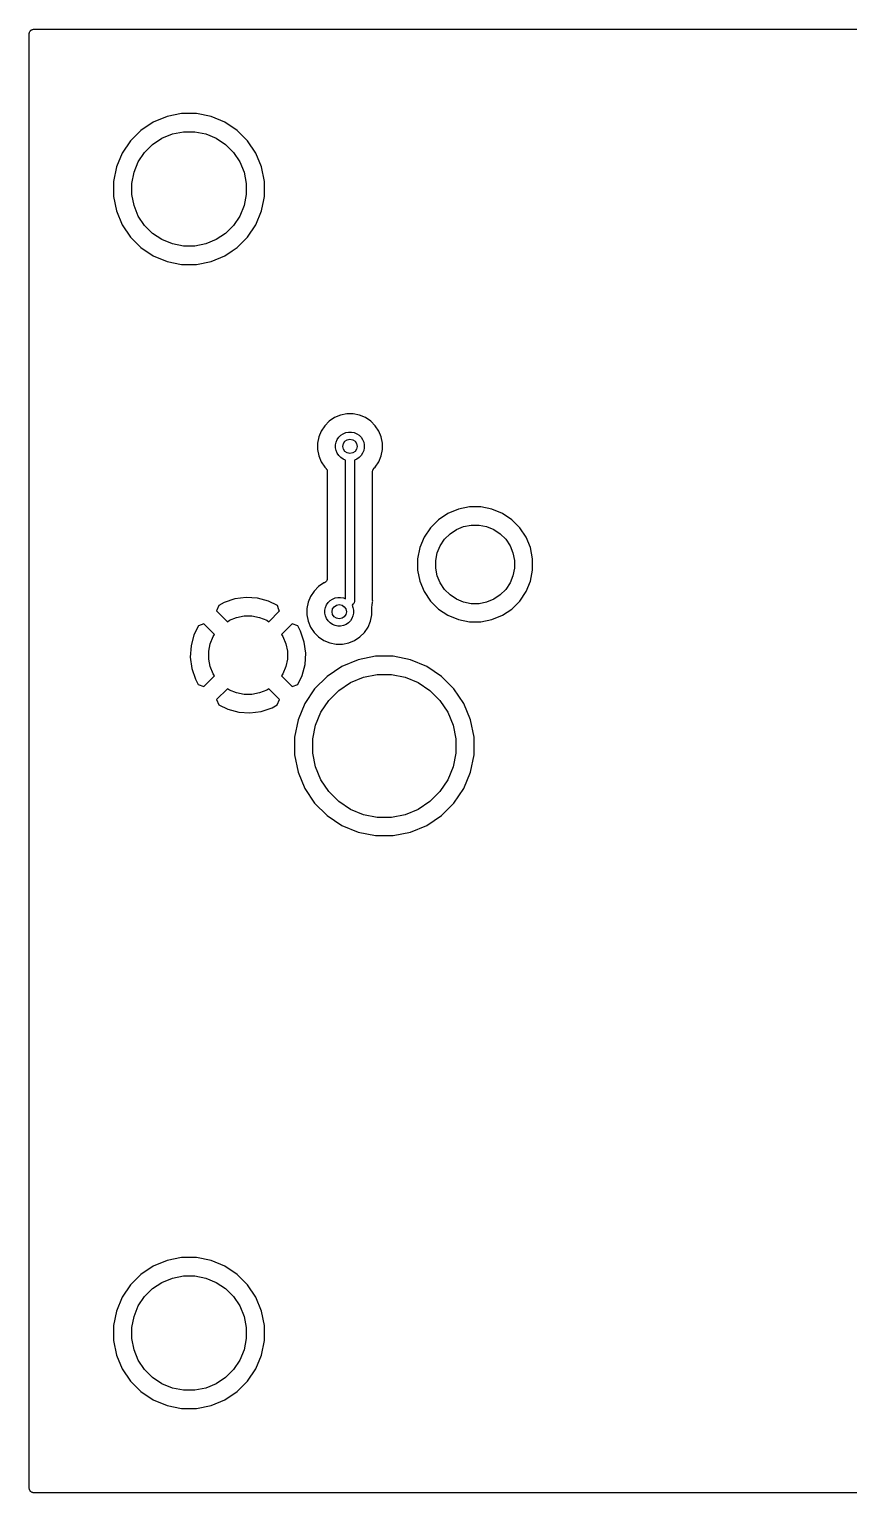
# Model space of a CAD drawing. Extents: x 2.11 to 6.2, y -3.7 to -2.09.
# Drawn here: x 2.108 to 3.01, y -3.699 to -2.088 of the extents above; entities that cross this region are included whole.
import ezdxf

# ---------------------------------------------------------------- set-up
doc = ezdxf.new("R2010")
doc.units = 0
doc.header["$MEASUREMENT"] = 0
doc.layers.add('BLACK', color=7, linetype='CONTINUOUS')

msp = doc.modelspace()

# ---------------------------------------------------------------- linework, layer by layer
at = {"layer": 'BLACK', "linetype": 'CONTINUOUS'}
for p, q in [((2.1076, -2.09284), (2.10765, -2.09237)), ((2.1076, -2.09288), (2.1076, -2.09284)), ((2.1076, -2.09288), (2.1076, -2.09288)), ((2.1076, -2.09288), (2.1076, -2.09288)), ((2.1076, -2.09291), (2.1076, -2.09288)), ((2.1076, -3.69449), (2.1076, -2.09291)), ((2.10765, -2.09237), (2.1077, -2.09191)), ((2.1077, -2.09191), (2.10771, -2.09189)), ((2.10771, -2.09187), (2.10785, -2.09143)), ((2.10771, -2.09189), (2.10771, -2.09187)), ((2.10785, -2.09143), (2.10799, -2.09098)), ((2.10799, -2.09098), (2.108, -2.09096)), ((2.108, -2.09094), (2.10823, -2.09053)), ((2.108, -2.09096), (2.108, -2.09094)), ((2.10823, -2.09053), (2.10845, -2.09012)), ((2.10845, -2.09012), (2.10846, -2.0901)), ((2.10846, -2.0901), (2.10847, -2.09009)), ((2.10847, -2.09009), (2.10877, -2.08973)), ((2.10877, -2.08973), (2.10908, -2.08937)), ((2.10908, -2.08937), (2.10909, -2.08935)), ((2.10909, -2.08935), (2.1091, -2.08934)), ((2.1091, -2.08934), (2.10947, -2.08905)), ((2.10947, -2.08905), (2.10983, -2.08875)), ((2.10983, -2.08875), (2.10985, -2.08874)), ((2.10985, -2.08874), (2.10986, -2.08873)), ((2.10986, -2.08873), (2.11028, -2.08851)), ((2.11028, -2.08851), (2.11069, -2.08829)), ((2.11069, -2.08829), (2.11071, -2.08829)), ((2.11071, -2.08829), (2.11073, -2.08828)), ((2.11073, -2.08828), (2.11118, -2.08814)), ((2.11118, -2.08814), (2.11163, -2.08801)), ((2.11163, -2.08801), (2.11164, -2.08801)), ((2.11164, -2.08801), (2.11166, -2.088)), ((2.11166, -2.088), (2.11213, -2.08796)), ((2.11213, -2.08796), (2.1126, -2.08791)), ((2.1126, -2.08791), (6.19449, -2.08791)), ((2.24415, -2.19023), (2.23056, -2.19932)), ((2.25926, -2.18398), (2.24415, -2.19023)), ((2.27529, -2.18079), (2.25926, -2.18398)), ((2.29164, -2.18079), (2.27529, -2.18079)), ((2.30767, -2.18398), (2.29164, -2.18079)), ((2.32278, -2.19023), (2.30767, -2.18398)), ((2.33637, -2.19932), (2.32278, -2.19023)), ((2.23056, -2.19932), (2.219, -2.21088)), ((2.25363, -2.20796), (2.26509, -2.20321)), ((2.26509, -2.20321), (2.27726, -2.20079)), ((2.27726, -2.20079), (2.28967, -2.20079)), ((2.28967, -2.20079), (2.30184, -2.20321)), ((2.30184, -2.20321), (2.3133, -2.20796)), ((2.34793, -2.21088), (2.33637, -2.19932)), ((2.219, -2.21088), (2.20992, -2.22447)), ((2.22764, -2.23394), (2.23454, -2.22362)), ((2.23454, -2.22362), (2.24331, -2.21485)), ((2.24331, -2.21485), (2.25363, -2.20796)), ((2.3133, -2.20796), (2.32362, -2.21485)), ((2.32362, -2.21485), (2.33239, -2.22362)), ((2.33239, -2.22362), (2.33929, -2.23394)), ((2.35701, -2.22447), (2.34793, -2.21088)), ((2.20366, -2.23957), (2.20047, -2.25561)), ((2.20992, -2.22447), (2.20366, -2.23957)), ((2.22289, -2.24541), (2.22764, -2.23394)), ((2.33929, -2.23394), (2.34404, -2.24541)), ((2.36327, -2.23957), (2.35701, -2.22447)), ((2.36646, -2.25561), (2.36327, -2.23957)), ((2.20047, -2.25561), (2.20047, -2.27195)), ((2.22047, -2.25758), (2.22289, -2.24541)), ((2.34404, -2.24541), (2.34646, -2.25758)), ((2.36646, -2.27195), (2.36646, -2.25561)), ((2.20047, -2.27195), (2.20366, -2.28799)), ((2.22047, -2.26998), (2.22047, -2.25758)), ((2.22289, -2.28215), (2.22047, -2.26998)), ((2.34646, -2.26998), (2.34404, -2.28215)), ((2.34646, -2.25758), (2.34646, -2.26998)), ((2.3657, -2.27576), (2.36646, -2.27195)), ((2.20366, -2.28799), (2.20992, -2.30309)), ((2.22764, -2.29362), (2.22289, -2.28215)), ((2.34404, -2.28215), (2.33929, -2.29362)), ((2.35701, -2.30309), (2.36327, -2.28799)), ((2.36327, -2.28799), (2.3657, -2.27576)), ((2.3657, -2.27576), (2.3657, -2.27576)), ((2.20992, -2.30309), (2.219, -2.31668)), ((2.23454, -2.30393), (2.22764, -2.29362)), ((2.24331, -2.31271), (2.23454, -2.30393)), ((2.33239, -2.30393), (2.32362, -2.31271)), ((2.33929, -2.29362), (2.33239, -2.30393)), ((2.34793, -2.31668), (2.35701, -2.30309)), ((2.219, -2.31668), (2.23056, -2.32824)), ((2.25363, -2.3196), (2.24331, -2.31271)), ((2.26509, -2.32435), (2.25363, -2.3196)), ((2.3133, -2.3196), (2.30184, -2.32435)), ((2.32362, -2.31271), (2.3133, -2.3196)), ((2.33637, -2.32824), (2.34793, -2.31668)), ((2.23056, -2.32824), (2.24415, -2.33733)), ((2.27726, -2.32677), (2.26509, -2.32435)), ((2.28967, -2.32677), (2.27726, -2.32677)), ((2.30184, -2.32435), (2.28967, -2.32677)), ((2.32278, -2.33733), (2.33105, -2.3318)), ((2.33105, -2.3318), (2.33637, -2.32824)), ((2.33105, -2.3318), (2.33105, -2.3318)), ((2.24415, -2.33733), (2.25926, -2.34358)), ((2.25926, -2.34358), (2.27529, -2.34677)), ((2.27529, -2.34677), (2.29164, -2.34677)), ((2.29164, -2.34677), (2.30767, -2.34358)), ((2.30767, -2.34358), (2.32278, -2.33733)), ((2.4502, -2.51287), (2.4437, -2.51556)), ((2.45711, -2.5115), (2.4502, -2.51287)), ((2.46415, -2.5115), (2.45711, -2.5115)), ((2.47106, -2.51287), (2.46415, -2.5115)), ((2.47756, -2.51556), (2.47106, -2.51287)), ((2.43286, -2.52446), (2.42895, -2.53031)), ((2.43784, -2.51948), (2.43286, -2.52446)), ((2.4437, -2.51556), (2.43784, -2.51948)), ((2.48342, -2.51948), (2.47756, -2.51556)), ((2.4884, -2.52446), (2.48342, -2.51948)), ((2.49231, -2.53031), (2.4884, -2.52446)), ((2.42626, -2.53682), (2.42488, -2.54372)), ((2.42488, -2.54372), (2.42488, -2.55076)), ((2.42895, -2.53031), (2.42626, -2.53682)), ((2.44488, -2.54569), (2.44549, -2.54265)), ((2.44488, -2.5488), (2.44488, -2.54569)), ((2.44549, -2.54265), (2.44667, -2.53978)), ((2.44667, -2.53978), (2.4484, -2.53721)), ((2.4484, -2.53721), (2.45059, -2.53501)), ((2.45059, -2.53501), (2.45317, -2.53329)), ((2.45317, -2.53329), (2.45604, -2.5321)), ((2.45604, -2.5321), (2.45908, -2.5315)), ((2.45908, -2.5315), (2.46218, -2.5315)), ((2.46218, -2.5315), (2.46522, -2.5321)), ((2.46522, -2.5321), (2.46809, -2.53329)), ((2.46809, -2.53329), (2.47067, -2.53501)), ((2.47067, -2.53501), (2.47286, -2.53721)), ((2.47286, -2.53721), (2.47459, -2.53978)), ((2.47459, -2.53978), (2.47577, -2.54265)), ((2.47577, -2.54265), (2.47638, -2.54569)), ((2.47638, -2.54569), (2.47638, -2.5488)), ((2.495, -2.53682), (2.49231, -2.53031)), ((2.49638, -2.54372), (2.495, -2.53682)), ((2.49638, -2.55076), (2.49638, -2.54372)), ((2.42488, -2.55076), (2.42626, -2.55767)), ((2.42626, -2.55767), (2.42895, -2.56418)), ((2.44549, -2.55184), (2.44488, -2.5488)), ((2.44667, -2.5547), (2.44549, -2.55184)), ((2.4484, -2.55728), (2.44667, -2.5547)), ((2.45059, -2.55948), (2.4484, -2.55728)), ((2.45317, -2.5612), (2.45059, -2.55948)), ((2.45571, -2.56225), (2.45317, -2.5612)), ((2.45571, -2.71514), (2.45571, -2.56225)), ((2.46809, -2.5612), (2.46555, -2.56225)), ((2.46555, -2.56225), (2.46555, -2.71728)), ((2.47067, -2.55948), (2.46809, -2.5612)), ((2.47286, -2.55728), (2.47067, -2.55948)), ((2.47459, -2.5547), (2.47286, -2.55728)), ((2.47577, -2.55184), (2.47459, -2.5547)), ((2.47638, -2.5488), (2.47577, -2.55184)), ((2.49231, -2.56418), (2.495, -2.55767)), ((2.495, -2.55767), (2.49638, -2.55076)), ((2.42895, -2.56418), (2.43286, -2.57003)), ((2.43286, -2.57003), (2.43424, -2.57141)), ((2.43424, -2.57141), (2.43426, -2.57143)), ((2.43426, -2.57143), (2.43426, -2.57143)), ((2.43426, -2.57143), (2.43426, -2.57143)), ((2.43426, -2.57143), (2.43429, -2.57146)), ((2.43429, -2.57146), (2.43458, -2.57183)), ((2.43458, -2.57183), (2.43487, -2.57218)), ((2.43487, -2.57218), (2.43489, -2.57221)), ((2.43489, -2.57221), (2.4349, -2.57223)), ((2.4349, -2.57223), (2.43511, -2.57264)), ((2.43511, -2.57264), (2.43533, -2.57304)), ((2.43533, -2.57304), (2.43534, -2.57307)), ((2.43534, -2.57307), (2.43535, -2.57309)), ((2.43535, -2.57309), (2.43548, -2.57354)), ((2.43548, -2.57354), (2.43561, -2.57398)), ((2.43561, -2.57398), (2.43562, -2.574)), ((2.43562, -2.574), (2.43562, -2.57403)), ((2.43562, -2.57403), (2.43566, -2.57449)), ((2.43566, -2.57449), (2.43571, -2.57495)), ((2.43571, -2.57495), (2.43571, -2.69273)), ((2.48555, -2.57488), (2.4856, -2.57442)), ((2.48555, -2.57493), (2.48555, -2.57488)), ((2.48555, -2.57493), (2.48555, -2.57493)), ((2.48555, -2.57493), (2.48555, -2.57493)), ((2.48555, -2.57495), (2.48555, -2.57493)), ((2.48555, -2.71605), (2.48555, -2.57495)), ((2.4856, -2.57442), (2.48565, -2.57396)), ((2.48565, -2.57396), (2.48566, -2.57394)), ((2.48566, -2.57391), (2.4858, -2.57347)), ((2.48566, -2.57394), (2.48566, -2.57391)), ((2.4858, -2.57347), (2.48594, -2.57303)), ((2.48594, -2.57303), (2.48595, -2.573)), ((2.48595, -2.573), (2.48596, -2.57298)), ((2.48596, -2.57298), (2.48618, -2.57257)), ((2.48618, -2.57257), (2.4864, -2.57217)), ((2.4864, -2.57217), (2.48641, -2.57215)), ((2.48641, -2.57215), (2.48643, -2.57212)), ((2.48643, -2.57212), (2.48672, -2.57177)), ((2.48672, -2.57177), (2.48702, -2.57141)), ((2.48702, -2.57141), (2.4884, -2.57003)), ((2.4884, -2.57003), (2.49231, -2.56418)), ((2.56844, -2.62106), (2.55807, -2.62799)), ((2.57996, -2.61629), (2.56844, -2.62106)), ((2.59219, -2.61386), (2.57996, -2.61629)), ((2.60466, -2.61386), (2.59219, -2.61386)), ((2.61689, -2.61629), (2.60466, -2.61386)), ((2.62841, -2.62106), (2.61689, -2.61629)), ((2.63878, -2.62799), (2.62841, -2.62106)), ((2.54925, -2.63681), (2.54232, -2.64718)), ((2.55807, -2.62799), (2.54925, -2.63681)), ((2.57082, -2.64353), (2.57791, -2.63879)), ((2.57791, -2.63879), (2.58579, -2.63552)), ((2.58579, -2.63552), (2.59416, -2.63386)), ((2.59416, -2.63386), (2.60269, -2.63386)), ((2.60269, -2.63386), (2.61106, -2.63552)), ((2.61106, -2.63552), (2.61894, -2.63879)), ((2.61894, -2.63879), (2.62603, -2.64353)), ((2.6476, -2.63681), (2.63878, -2.62799)), ((2.65453, -2.64718), (2.6476, -2.63681)), ((2.53755, -2.6587), (2.53512, -2.67093)), ((2.54232, -2.64718), (2.53755, -2.6587)), ((2.55678, -2.66453), (2.56005, -2.65665)), ((2.56005, -2.65665), (2.56479, -2.64956)), ((2.56479, -2.64956), (2.57082, -2.64353)), ((2.62603, -2.64353), (2.63206, -2.64956)), ((2.63206, -2.64956), (2.6368, -2.65665)), ((2.6368, -2.65665), (2.64007, -2.66453)), ((2.6593, -2.6587), (2.65453, -2.64718)), ((2.66173, -2.67093), (2.6593, -2.6587)), ((2.53512, -2.67093), (2.53512, -2.6834)), ((2.55512, -2.6729), (2.55678, -2.66453)), ((2.55512, -2.68143), (2.55512, -2.6729)), ((2.64007, -2.66453), (2.64173, -2.6729)), ((2.64173, -2.6729), (2.64173, -2.68143)), ((2.66173, -2.6834), (2.66173, -2.67093)), ((2.53512, -2.6834), (2.53755, -2.69563)), ((2.55678, -2.6898), (2.55512, -2.68143)), ((2.56005, -2.69768), (2.55678, -2.6898)), ((2.64007, -2.6898), (2.6368, -2.69768)), ((2.64173, -2.68143), (2.64007, -2.6898)), ((2.6593, -2.69563), (2.66173, -2.6834)), ((2.42105, -2.70654), (2.41714, -2.7124)), ((2.42603, -2.70156), (2.42105, -2.70654)), ((2.43189, -2.69765), (2.42603, -2.70156)), ((2.43262, -2.69735), (2.43189, -2.69765)), ((2.43303, -2.69713), (2.43262, -2.69735)), ((2.43345, -2.69691), (2.43303, -2.69713)), ((2.43346, -2.6969), (2.43345, -2.69691)), ((2.43348, -2.69689), (2.43346, -2.6969)), ((2.43384, -2.69659), (2.43348, -2.69689)), ((2.43421, -2.6963), (2.43384, -2.69659)), ((2.43422, -2.69628), (2.43421, -2.6963)), ((2.43424, -2.69627), (2.43422, -2.69628)), ((2.43453, -2.69591), (2.43424, -2.69627)), ((2.43483, -2.69555), (2.43453, -2.69591)), ((2.43484, -2.69553), (2.43483, -2.69555)), ((2.43486, -2.69552), (2.43484, -2.69553)), ((2.43508, -2.6951), (2.43486, -2.69552)), ((2.4353, -2.6947), (2.43508, -2.6951)), ((2.43531, -2.69468), (2.4353, -2.6947)), ((2.43532, -2.69466), (2.43531, -2.69468)), ((2.43546, -2.69421), (2.43532, -2.69466)), ((2.4356, -2.69377), (2.43546, -2.69421)), ((2.43561, -2.69372), (2.4356, -2.69374)), ((2.4356, -2.69374), (2.4356, -2.69377)), ((2.43566, -2.69326), (2.43561, -2.69372)), ((2.43571, -2.6928), (2.43566, -2.69326)), ((2.43571, -2.69273), (2.43571, -2.69275)), ((2.43571, -2.69275), (2.43571, -2.69275)), ((2.43571, -2.69275), (2.43571, -2.69275)), ((2.43571, -2.69275), (2.43571, -2.6928)), ((2.53755, -2.69563), (2.54232, -2.70715)), ((2.54232, -2.70715), (2.54925, -2.71752)), ((2.56479, -2.70477), (2.56005, -2.69768)), ((2.57082, -2.7108), (2.56479, -2.70477)), ((2.63206, -2.70477), (2.62603, -2.7108)), ((2.6368, -2.69768), (2.63206, -2.70477)), ((2.6476, -2.71752), (2.65453, -2.70715)), ((2.65453, -2.70715), (2.6593, -2.69563)), ((2.31621, -2.72239), (2.31384, -2.72844)), ((2.32204, -2.71927), (2.31621, -2.72239)), ((2.33392, -2.71523), (2.32204, -2.71927)), ((2.34629, -2.71359), (2.33392, -2.71523)), ((2.35873, -2.71439), (2.34629, -2.71359)), ((2.37078, -2.71761), (2.35873, -2.71439)), ((2.38067, -2.72248), (2.37078, -2.71761)), ((2.3825, -2.72714), (2.38067, -2.72248)), ((2.41444, -2.7189), (2.41307, -2.72581)), ((2.41714, -2.7124), (2.41444, -2.7189)), ((2.43368, -2.72474), (2.43486, -2.72187)), ((2.43486, -2.72187), (2.43659, -2.71929)), ((2.43659, -2.71929), (2.43878, -2.7171)), ((2.43878, -2.7171), (2.44136, -2.71537)), ((2.44136, -2.71537), (2.44423, -2.71419)), ((2.44423, -2.71419), (2.44727, -2.71358)), ((2.44727, -2.71358), (2.45037, -2.71358)), ((2.45037, -2.71358), (2.45341, -2.71419)), ((2.45341, -2.71419), (2.45571, -2.71514)), ((2.46394, -2.72117), (2.46291, -2.7222)), ((2.46291, -2.7222), (2.46396, -2.72474)), ((2.46413, -2.72102), (2.46394, -2.72117)), ((2.46428, -2.72083), (2.46413, -2.72102)), ((2.46474, -2.72027), (2.46428, -2.72083)), ((2.46428, -2.72083), (2.46428, -2.72083)), ((2.4652, -2.71941), (2.46474, -2.72027)), ((2.46524, -2.71926), (2.4652, -2.71941)), ((2.46548, -2.71848), (2.46524, -2.71926)), ((2.46555, -2.71776), (2.46548, -2.71848)), ((2.46555, -2.71728), (2.46557, -2.71752)), ((2.46557, -2.71752), (2.46555, -2.71776)), ((2.46555, -2.71776), (2.46555, -2.71776)), ((2.48477, -2.7238), (2.48519, -2.7224)), ((2.48519, -2.7224), (2.48558, -2.7185)), ((2.48557, -2.71626), (2.48555, -2.71605)), ((2.48557, -2.71647), (2.48557, -2.71626)), ((2.48558, -2.71654), (2.48557, -2.71647)), ((2.48567, -2.71752), (2.48558, -2.71654)), ((2.48558, -2.7185), (2.48567, -2.71752)), ((2.48558, -2.7185), (2.48558, -2.7185)), ((2.54925, -2.71752), (2.55807, -2.72634)), ((2.57791, -2.71554), (2.57082, -2.7108)), ((2.58579, -2.71881), (2.57791, -2.71554)), ((2.59416, -2.72047), (2.58579, -2.71881)), ((2.60269, -2.72047), (2.59416, -2.72047)), ((2.61106, -2.71881), (2.60269, -2.72047)), ((2.61894, -2.71554), (2.61106, -2.71881)), ((2.62603, -2.7108), (2.61894, -2.71554)), ((2.63878, -2.72634), (2.6476, -2.71752)), ((2.31384, -2.72844), (2.32568, -2.74028)), ((2.32568, -2.74028), (2.32791, -2.73879)), ((2.32791, -2.73879), (2.33579, -2.73552)), ((2.33579, -2.73552), (2.34416, -2.73386)), ((2.34416, -2.73386), (2.35269, -2.73386)), ((2.35269, -2.73386), (2.36106, -2.73552)), ((2.36106, -2.73552), (2.36894, -2.73879)), ((2.36894, -2.73879), (2.37117, -2.74028)), ((2.37117, -2.74028), (2.38301, -2.72844)), ((2.38301, -2.72844), (2.3825, -2.72714)), ((2.41307, -2.72581), (2.41307, -2.73285)), ((2.41307, -2.73285), (2.41444, -2.73976)), ((2.43307, -2.72778), (2.43368, -2.72474)), ((2.43307, -2.73088), (2.43307, -2.72778)), ((2.43368, -2.73392), (2.43307, -2.73088)), ((2.43486, -2.73679), (2.43368, -2.73392)), ((2.43659, -2.73937), (2.43486, -2.73679)), ((2.43878, -2.74156), (2.43659, -2.73937)), ((2.46105, -2.73937), (2.45886, -2.74156)), ((2.46277, -2.73679), (2.46105, -2.73937)), ((2.46396, -2.73392), (2.46277, -2.73679)), ((2.46396, -2.72474), (2.46457, -2.72778)), ((2.46457, -2.73088), (2.46396, -2.73392)), ((2.46457, -2.72778), (2.46457, -2.73088)), ((2.48319, -2.73976), (2.48457, -2.73285)), ((2.48455, -2.72518), (2.48458, -2.72497)), ((2.48457, -2.72534), (2.48455, -2.72518)), ((2.48457, -2.73285), (2.48457, -2.72534)), ((2.48458, -2.72475), (2.48463, -2.72449)), ((2.48458, -2.72497), (2.48458, -2.72475)), ((2.48463, -2.72449), (2.48466, -2.72421)), ((2.48466, -2.72421), (2.48473, -2.72401)), ((2.48473, -2.72401), (2.48477, -2.7238)), ((2.55807, -2.72634), (2.56844, -2.73327)), ((2.56844, -2.73327), (2.57996, -2.73804)), ((2.57996, -2.73804), (2.59219, -2.74047)), ((2.60466, -2.74047), (2.61689, -2.73804)), ((2.61689, -2.73804), (2.62841, -2.73327)), ((2.62841, -2.73327), (2.63878, -2.72634)), ((2.28887, -2.75481), (2.28565, -2.76686)), ((2.29374, -2.74492), (2.28887, -2.75481)), ((2.2997, -2.74258), (2.29374, -2.74492)), ((2.31154, -2.75442), (2.2997, -2.74258)), ((2.31005, -2.75665), (2.31154, -2.75442)), ((2.39715, -2.74258), (2.38531, -2.75442)), ((2.38531, -2.75442), (2.3868, -2.75665)), ((2.4032, -2.74495), (2.39715, -2.74258)), ((2.40632, -2.75078), (2.4032, -2.74495)), ((2.41036, -2.76266), (2.40632, -2.75078)), ((2.41444, -2.73976), (2.41714, -2.74626)), ((2.41714, -2.74626), (2.42105, -2.75212)), ((2.42105, -2.75212), (2.42603, -2.7571)), ((2.44136, -2.74329), (2.43878, -2.74156)), ((2.44423, -2.74447), (2.44136, -2.74329)), ((2.44727, -2.74508), (2.44423, -2.74447)), ((2.45037, -2.74508), (2.44727, -2.74508)), ((2.45341, -2.74447), (2.45037, -2.74508)), ((2.45628, -2.74329), (2.45341, -2.74447)), ((2.45886, -2.74156), (2.45628, -2.74329)), ((2.47161, -2.7571), (2.47659, -2.75212)), ((2.47659, -2.75212), (2.4805, -2.74626)), ((2.4805, -2.74626), (2.48319, -2.73976)), ((2.59219, -2.74047), (2.60466, -2.74047)), ((2.28565, -2.76686), (2.28485, -2.77931)), ((2.30512, -2.7729), (2.30678, -2.76453)), ((2.30678, -2.76453), (2.31005, -2.75665)), ((2.3868, -2.75665), (2.39007, -2.76453)), ((2.39007, -2.76453), (2.39173, -2.7729)), ((2.412, -2.77503), (2.41036, -2.76266)), ((2.42603, -2.7571), (2.43189, -2.76101)), ((2.43189, -2.76101), (2.43839, -2.7637)), ((2.43839, -2.7637), (2.4453, -2.76508)), ((2.4453, -2.76508), (2.45234, -2.76508)), ((2.45234, -2.76508), (2.45925, -2.7637)), ((2.45925, -2.7637), (2.46575, -2.76101)), ((2.46575, -2.76101), (2.47161, -2.7571)), ((2.28485, -2.77931), (2.28649, -2.79167)), ((2.30512, -2.78143), (2.30512, -2.7729)), ((2.30678, -2.7898), (2.30512, -2.78143)), ((2.39173, -2.78143), (2.39007, -2.7898)), ((2.39173, -2.7729), (2.39173, -2.78143)), ((2.40798, -2.79952), (2.4112, -2.78747)), ((2.4112, -2.78747), (2.412, -2.77503)), ((2.46962, -2.78222), (2.45165, -2.78966)), ((2.4887, -2.77843), (2.46962, -2.78222)), ((2.50815, -2.77843), (2.4887, -2.77843)), ((2.52723, -2.78222), (2.50815, -2.77843)), ((2.5452, -2.78966), (2.52723, -2.78222)), ((2.28649, -2.79167), (2.29053, -2.80355)), ((2.29053, -2.80355), (2.29365, -2.80938)), ((2.2997, -2.81175), (2.31154, -2.79991)), ((2.31005, -2.79768), (2.30678, -2.7898)), ((2.31154, -2.79991), (2.31005, -2.79768)), ((2.3868, -2.79768), (2.38531, -2.79991)), ((2.38531, -2.79991), (2.39715, -2.81175)), ((2.39007, -2.7898), (2.3868, -2.79768)), ((2.40311, -2.80941), (2.40798, -2.79952)), ((2.43548, -2.80047), (2.42173, -2.81422)), ((2.45165, -2.78966), (2.43548, -2.80047)), ((2.46113, -2.80739), (2.47546, -2.80145)), ((2.47546, -2.80145), (2.49067, -2.79843)), ((2.49067, -2.79843), (2.50618, -2.79843)), ((2.50618, -2.79843), (2.52139, -2.80145)), ((2.52139, -2.80145), (2.53572, -2.80739)), ((2.56137, -2.80047), (2.5452, -2.78966)), ((2.57512, -2.81422), (2.56137, -2.80047)), ((2.29365, -2.80938), (2.2997, -2.81175)), ((2.32568, -2.81405), (2.31384, -2.82589)), ((2.32791, -2.81554), (2.32568, -2.81405)), ((2.33579, -2.81881), (2.32791, -2.81554)), ((2.34416, -2.82047), (2.33579, -2.81881)), ((2.36106, -2.81881), (2.35269, -2.82047)), ((2.36894, -2.81554), (2.36106, -2.81881)), ((2.37117, -2.81405), (2.36894, -2.81554)), ((2.38301, -2.82589), (2.37117, -2.81405)), ((2.39715, -2.81175), (2.40311, -2.80941)), ((2.42173, -2.81422), (2.41092, -2.83039)), ((2.43726, -2.82697), (2.44823, -2.816)), ((2.44823, -2.816), (2.46113, -2.80739)), ((2.53572, -2.80739), (2.54862, -2.816)), ((2.54862, -2.816), (2.55959, -2.82697)), ((2.58593, -2.83039), (2.57512, -2.81422)), ((2.31384, -2.82589), (2.31618, -2.83185)), ((2.31618, -2.83185), (2.32607, -2.83672)), ((2.35269, -2.82047), (2.34416, -2.82047)), ((2.36293, -2.8391), (2.37481, -2.83506)), ((2.37481, -2.83506), (2.38064, -2.83194)), ((2.38064, -2.83194), (2.38301, -2.82589)), ((2.41092, -2.83039), (2.40348, -2.84836)), ((2.42865, -2.83987), (2.43726, -2.82697)), ((2.55959, -2.82697), (2.5682, -2.83987)), ((2.59337, -2.84836), (2.58593, -2.83039)), ((2.32607, -2.83672), (2.33812, -2.83994)), ((2.33812, -2.83994), (2.35056, -2.84074)), ((2.35056, -2.84074), (2.36293, -2.8391)), ((2.40348, -2.84836), (2.39969, -2.86744)), ((2.42271, -2.8542), (2.42865, -2.83987)), ((2.5682, -2.83987), (2.57414, -2.8542)), ((2.59717, -2.86744), (2.59337, -2.84836)), ((2.39969, -2.86744), (2.39969, -2.88689)), ((2.41969, -2.86941), (2.42271, -2.8542)), ((2.57414, -2.8542), (2.57717, -2.86941)), ((2.59717, -2.88689), (2.59717, -2.86744)), ((2.41969, -2.88492), (2.41969, -2.86941)), ((2.57717, -2.86941), (2.57717, -2.88492)), ((2.39969, -2.88689), (2.40348, -2.90597)), ((2.42271, -2.90013), (2.41969, -2.88492)), ((2.42865, -2.91446), (2.42271, -2.90013)), ((2.57414, -2.90013), (2.5682, -2.91446)), ((2.57717, -2.88492), (2.57414, -2.90013)), ((2.59337, -2.90597), (2.59717, -2.88689)), ((2.40348, -2.90597), (2.41092, -2.92394)), ((2.43726, -2.92736), (2.42865, -2.91446)), ((2.5682, -2.91446), (2.55959, -2.92736)), ((2.58593, -2.92394), (2.59337, -2.90597)), ((2.41092, -2.92394), (2.42173, -2.94011)), ((2.44823, -2.93833), (2.43726, -2.92736)), ((2.55959, -2.92736), (2.54862, -2.93833)), ((2.57512, -2.94011), (2.58593, -2.92394)), ((2.42173, -2.94011), (2.43548, -2.95386)), ((2.46113, -2.94694), (2.44823, -2.93833)), ((2.47546, -2.95288), (2.46113, -2.94694)), ((2.53572, -2.94694), (2.52139, -2.95288)), ((2.54862, -2.93833), (2.53572, -2.94694)), ((2.56137, -2.95386), (2.57512, -2.94011)), ((2.43548, -2.95386), (2.45165, -2.96467)), ((2.45165, -2.96467), (2.46962, -2.97211)), ((2.49067, -2.95591), (2.47546, -2.95288)), ((2.50618, -2.95591), (2.49067, -2.95591)), ((2.52139, -2.95288), (2.50618, -2.95591)), ((2.52723, -2.97211), (2.5452, -2.96467)), ((2.5452, -2.96467), (2.56137, -2.95386)), ((2.46962, -2.97211), (2.4887, -2.97591)), ((2.4887, -2.97591), (2.50815, -2.97591)), ((2.50815, -2.97591), (2.52723, -2.97211)), ((2.25926, -3.44382), (2.24415, -3.45008)), ((2.27529, -3.44063), (2.25926, -3.44382)), ((2.29164, -3.44063), (2.27529, -3.44063)), ((2.30767, -3.44382), (2.29164, -3.44063)), ((2.32278, -3.45008), (2.30767, -3.44382)), ((2.23056, -3.45916), (2.219, -3.47072)), ((2.24415, -3.45008), (2.23056, -3.45916)), ((2.25363, -3.4678), (2.26509, -3.46305)), ((2.26509, -3.46305), (2.27726, -3.46063)), ((2.27726, -3.46063), (2.28967, -3.46063)), ((2.28967, -3.46063), (2.30184, -3.46305)), ((2.30184, -3.46305), (2.3133, -3.4678)), ((2.33637, -3.45916), (2.32278, -3.45008)), ((2.34793, -3.47072), (2.33637, -3.45916)), ((2.219, -3.47072), (2.20992, -3.48431)), ((2.23454, -3.48347), (2.24331, -3.47469)), ((2.24331, -3.47469), (2.25363, -3.4678)), ((2.3133, -3.4678), (2.32362, -3.47469)), ((2.32362, -3.47469), (2.33239, -3.48347)), ((2.35701, -3.48431), (2.34793, -3.47072)), ((2.20992, -3.48431), (2.20366, -3.49941)), ((2.22289, -3.50525), (2.22764, -3.49378)), ((2.22764, -3.49378), (2.23454, -3.48347)), ((2.33239, -3.48347), (2.33929, -3.49378)), ((2.33929, -3.49378), (2.34404, -3.50525)), ((2.36327, -3.49941), (2.35701, -3.48431)), ((2.20366, -3.49941), (2.20047, -3.51545)), ((2.22047, -3.51742), (2.22289, -3.50525)), ((2.34404, -3.50525), (2.34646, -3.51742)), ((2.36646, -3.51545), (2.36327, -3.49941)), ((2.20047, -3.51545), (2.20047, -3.5318)), ((2.22047, -3.52983), (2.22047, -3.51742)), ((2.34646, -3.51742), (2.34646, -3.52983)), ((2.36646, -3.5318), (2.36646, -3.51545)), ((2.20047, -3.5318), (2.20366, -3.54783)), ((2.22289, -3.542), (2.22047, -3.52983)), ((2.22764, -3.55346), (2.22289, -3.542)), ((2.34404, -3.542), (2.33929, -3.55346)), ((2.34646, -3.52983), (2.34404, -3.542)), ((2.36327, -3.54783), (2.36646, -3.5318)), ((2.20366, -3.54783), (2.20992, -3.56293)), ((2.23454, -3.56378), (2.22764, -3.55346)), ((2.33929, -3.55346), (2.33239, -3.56378)), ((2.35701, -3.56293), (2.36327, -3.54783)), ((2.20992, -3.56293), (2.219, -3.57653)), ((2.219, -3.57653), (2.23056, -3.58809)), ((2.24331, -3.57255), (2.23454, -3.56378)), ((2.25363, -3.57944), (2.24331, -3.57255)), ((2.32362, -3.57255), (2.3133, -3.57944)), ((2.33239, -3.56378), (2.32362, -3.57255)), ((2.33637, -3.58809), (2.34793, -3.57653)), ((2.34793, -3.57653), (2.35701, -3.56293)), ((2.23056, -3.58809), (2.24415, -3.59717)), ((2.26509, -3.58419), (2.25363, -3.57944)), ((2.27726, -3.58661), (2.26509, -3.58419)), ((2.28967, -3.58661), (2.27726, -3.58661)), ((2.30184, -3.58419), (2.28967, -3.58661)), ((2.3133, -3.57944), (2.30184, -3.58419)), ((2.32278, -3.59717), (2.33637, -3.58809)), ((2.24415, -3.59717), (2.25926, -3.60342)), ((2.25926, -3.60342), (2.27529, -3.60661)), ((2.27529, -3.60661), (2.29164, -3.60661)), ((2.29164, -3.60661), (2.30767, -3.60342)), ((2.30767, -3.60342), (2.32278, -3.59717)), ((2.10764, -3.69496), (2.1076, -3.69449)), ((2.10769, -3.69543), (2.10764, -3.69496)), ((2.10769, -3.69544), (2.10769, -3.69543)), ((2.10769, -3.69546), (2.10769, -3.69544)), ((2.10783, -3.69591), (2.10769, -3.69546)), ((2.10796, -3.69636), (2.10783, -3.69591)), ((2.10797, -3.69638), (2.10796, -3.69636)), ((2.10798, -3.69639), (2.10797, -3.69638)), ((2.1082, -3.69681), (2.10798, -3.69639)), ((2.10841, -3.69723), (2.1082, -3.69681)), ((2.10843, -3.69724), (2.10841, -3.69723)), ((2.10843, -3.69726), (2.10843, -3.69724)), ((2.10873, -3.69762), (2.10843, -3.69726)), ((2.10903, -3.69799), (2.10873, -3.69762)), ((2.10904, -3.698), (2.10903, -3.69799)), ((2.10905, -3.69801), (2.10904, -3.698)), ((2.10941, -3.69831), (2.10905, -3.69801)), ((2.10977, -3.69861), (2.10941, -3.69831)), ((2.10979, -3.69862), (2.10977, -3.69861)), ((2.1098, -3.69863), (2.10979, -3.69862)), ((2.11022, -3.69886), (2.1098, -3.69863)), ((2.11063, -3.69908), (2.11022, -3.69886)), ((2.11065, -3.69909), (2.11063, -3.69908)), ((2.11066, -3.6991), (2.11065, -3.69909)), ((2.11111, -3.69924), (2.11066, -3.6991)), ((2.11156, -3.69938), (2.11111, -3.69924)), ((2.11158, -3.69938), (2.11156, -3.69938)), ((2.11159, -3.69939), (2.11158, -3.69938)), ((2.11206, -3.69944), (2.11159, -3.69939)), ((2.11253, -3.69949), (2.11206, -3.69944)), ((2.11256, -3.69949), (2.11253, -3.69949)), ((2.1126, -3.69949), (2.11256, -3.69949)), ((2.11256, -3.69949), (2.11256, -3.69949)), ((2.11256, -3.69949), (2.11256, -3.69949)), ((6.19449, -3.69949), (2.1126, -3.69949))]:
    msp.add_line(p, q, dxfattribs=at)
at = {"layer": 'BLACK'}
for centre in [(2.46063, -2.54724), (2.44882, -2.72933)]:
    msp.add_circle(centre, 0.00787, dxfattribs=at)

doc.saveas('drawing.dxf')
